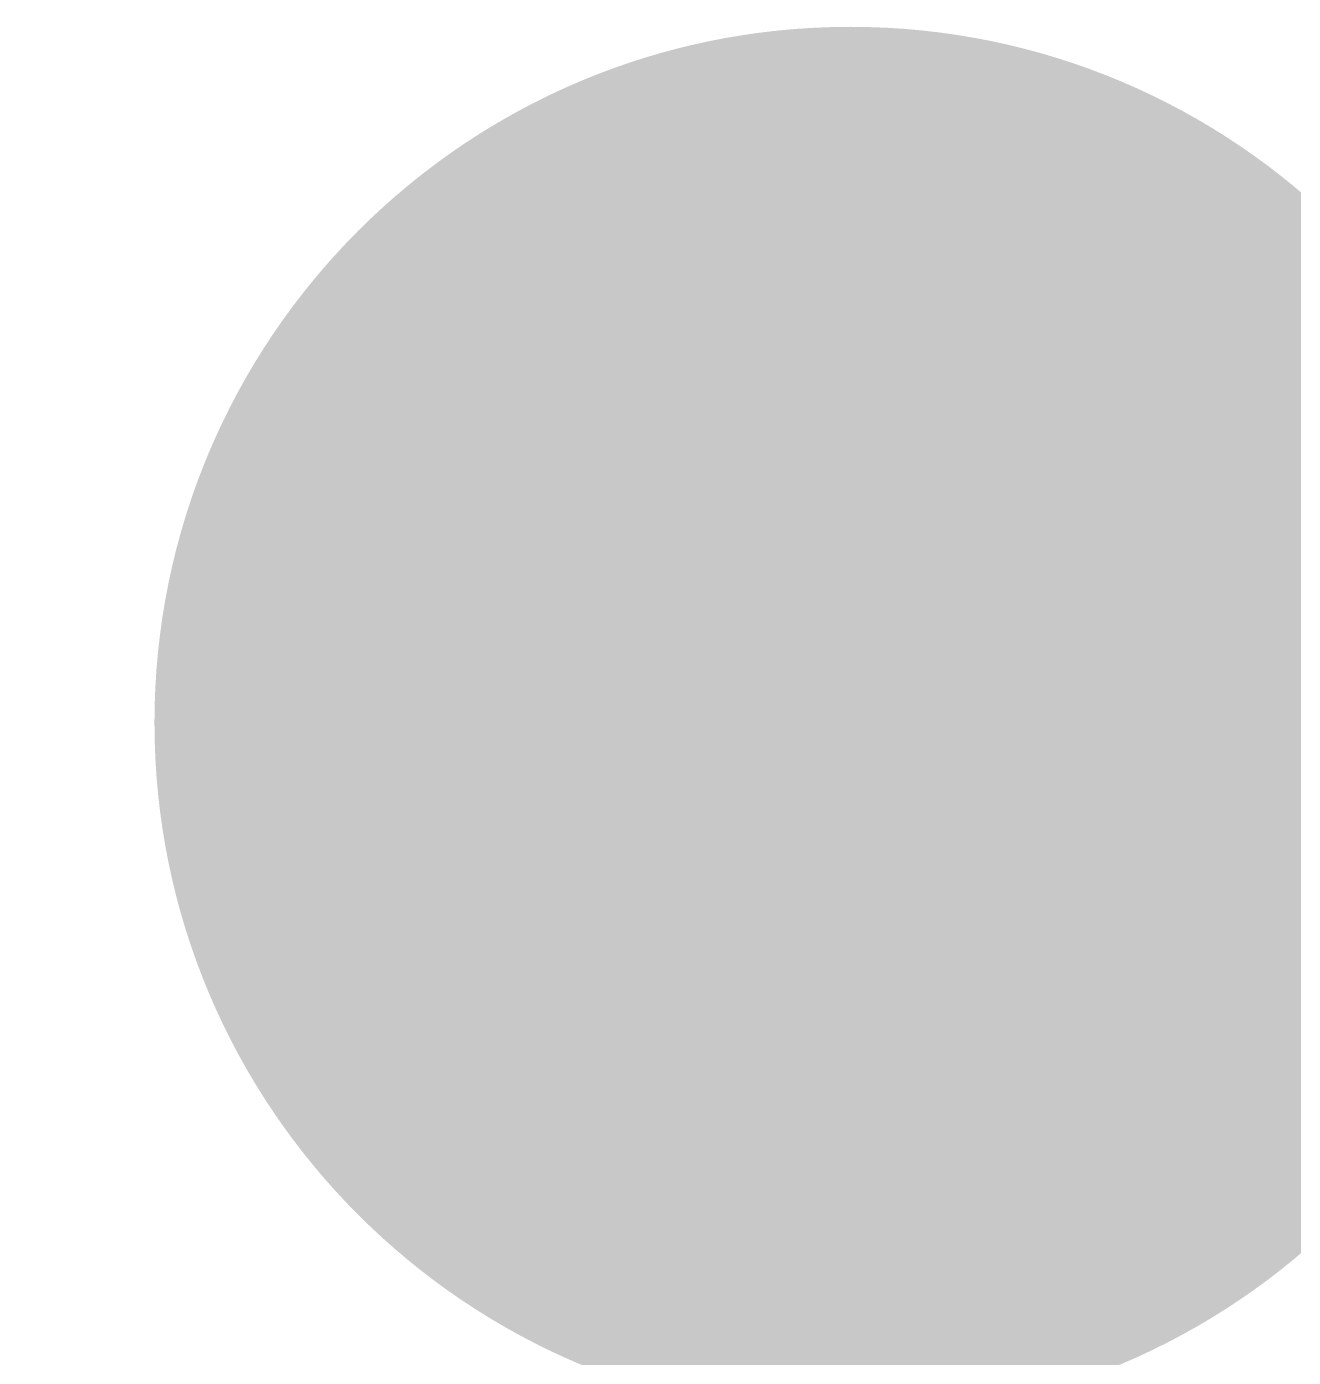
# Model space of a CAD drawing. Header units: inches. Extents: x 22 to 371, y 55 to 284.
# Drawn here: x 78.049 to 79.599, y 175.898 to 177.526 of the extents above; entities that cross this region are included whole.
import ezdxf

# ---------------------------------------------------------------- set-up
doc = ezdxf.new("R2010")
doc.units = ezdxf.units.IN
for name, color, linetype in [('Bottom Layer', 5, 'Continuous'), ('Bottom Solder', 6, 'Continuous'), ('Drill Drawing', 1, 'Continuous'), ('Layer 1', 16, 'Continuous'), ('Layer 2', 76, 'Continuous'), ('Multi-Layer', 9, 'Continuous'), ('Pad Holes', 156, 'Continuous'), ('Top Layer', 1, 'Continuous'), ('Top Solder', 216, 'Continuous')]:
    doc.layers.add(name, color=color, linetype=linetype)

# ---------------------------------------------------------------- blocks, each defined once
blk = doc.blocks.new('HDR1X2__325')
at = {"layer": 'Bottom Layer'}
h = blk.add_hatch(color=5, dxfattribs=at)
edge = h.paths.add_edge_path()
edge.add_arc((2.54, 0), 0.75, 0, 360)
at = {"layer": 'Bottom Solder'}
h = blk.add_hatch(color=6, dxfattribs=at)
edge = h.paths.add_edge_path()
edge.add_arc((2.54, 0), 0.8516, 0, 360)
at = {"layer": 'Layer 1'}
h = blk.add_hatch(color=16, dxfattribs=at)
edge = h.paths.add_edge_path()
edge.add_arc((2.54, 0), 0.75, 0, 360)
at = {"layer": 'Layer 2'}
h = blk.add_hatch(color=76, dxfattribs=at)
edge = h.paths.add_edge_path()
edge.add_arc((2.54, 0), 0.75, 0, 360)
at = {"layer": 'Multi-Layer'}
h = blk.add_hatch(color=9, dxfattribs=at)
edge = h.paths.add_edge_path()
edge.add_arc((2.54, 0), 0.75, 0, 360)
at = {"layer": 'Pad Holes'}
h = blk.add_hatch(color=7, dxfattribs=at)
edge = h.paths.add_edge_path()
edge.add_arc((2.54, 0), 0.45, 0, 360)
at = {"layer": 'Top Layer'}
h = blk.add_hatch(color=1, dxfattribs=at)
edge = h.paths.add_edge_path()
edge.add_arc((2.54, 0), 0.75, 0, 360)
at = {"layer": 'Top Solder'}
h = blk.add_hatch(color=216, dxfattribs=at)
edge = h.paths.add_edge_path()
edge.add_arc((2.54, 0), 0.8516, 0, 360)

msp = doc.modelspace()

# ---------------------------------------------------------------- hatches: boundary and pattern name
at = {"layer": 'Bottom Solder'}
h = msp.add_hatch(color=6, dxfattribs=at)
edge = h.paths.add_edge_path()
edge.add_arc((77.7889, 175.5713), 0.4016, 0, 360)
at = {"layer": 'Top Solder'}
h = msp.add_hatch(color=216, dxfattribs=at)
edge = h.paths.add_edge_path()
edge.add_arc((77.7889, 175.5713), 0.4016, 0, 360)

# ---------------------------------------------------------------- linework, layer by layer
at = {"layer": 'Drill Drawing'}
for points in [[(78.9305, 176.8012, 0.0508, 0.0508, 0), (79.0575, 176.9282, 0.0508, 0.0508, 0)], [(79.0575, 176.9282, 0.0508, 0.0508, 0), (79.1845, 176.8012, 0.0508, 0.0508, 0)], [(78.8035, 176.8012, 0.0508, 0.0508, 0), (78.9305, 176.6742, 0.0508, 0.0508, 0)], [(78.8035, 176.8012, 0.0508, 0.0508, 0), (78.9305, 176.8012, 0.0508, 0.0508, 0)], [(79.1845, 176.8012, 0.0508, 0.0508, 0), (79.3115, 176.8012, 0.0508, 0.0508, 0)], [(79.1845, 176.6742, 0.0508, 0.0508, 0), (79.3115, 176.8012, 0.0508, 0.0508, 0)], [(78.8035, 176.5472, 0.0508, 0.0508, 0), (78.9305, 176.6742, 0.0508, 0.0508, 0)], [(79.1845, 176.6742, 0.0508, 0.0508, 0), (79.3115, 176.5472, 0.0508, 0.0508, 0)], [(78.8035, 176.5472, 0.0508, 0.0508, 0), (78.9305, 176.5472, 0.0508, 0.0508, 0)], [(78.9305, 176.5472, 0.0508, 0.0508, 0), (79.0575, 176.4202, 0.0508, 0.0508, 0)], [(79.0575, 176.4202, 0.0508, 0.0508, 0), (79.1845, 176.5472, 0.0508, 0.0508, 0)], [(79.1845, 176.5472, 0.0508, 0.0508, 0), (79.3115, 176.5472, 0.0508, 0.0508, 0)]]:
    msp.add_lwpolyline(points, format="xyseb", dxfattribs=at)
for points in [[(79.0448, 176.9282, 0.0254, 0.0254, 1), (79.0702, 176.9282, 0.0254, 0.0254, 1)], [(79.0448, 176.9282, 0.0254, 0.0254, 1), (79.0702, 176.9282, 0.0254, 0.0254, 1)], [(78.7908, 176.8012, 0.0254, 0.0254, 1), (78.8162, 176.8012, 0.0254, 0.0254, 1)], [(78.7908, 176.8012, 0.0254, 0.0254, 1), (78.8162, 176.8012, 0.0254, 0.0254, 1)], [(78.9178, 176.8012, 0.0254, 0.0254, 1), (78.9432, 176.8012, 0.0254, 0.0254, 1)], [(78.9178, 176.8012, 0.0254, 0.0254, 1), (78.9432, 176.8012, 0.0254, 0.0254, 1)], [(79.1718, 176.8012, 0.0254, 0.0254, 1), (79.1972, 176.8012, 0.0254, 0.0254, 1)], [(79.1718, 176.8012, 0.0254, 0.0254, 1), (79.1972, 176.8012, 0.0254, 0.0254, 1)], [(79.2988, 176.8012, 0.0254, 0.0254, 1), (79.3242, 176.8012, 0.0254, 0.0254, 1)], [(79.2988, 176.8012, 0.0254, 0.0254, 1), (79.3242, 176.8012, 0.0254, 0.0254, 1)], [(78.9178, 176.6742, 0.0254, 0.0254, 1), (78.9432, 176.6742, 0.0254, 0.0254, 1)], [(78.9178, 176.6742, 0.0254, 0.0254, 1), (78.9432, 176.6742, 0.0254, 0.0254, 1)], [(79.1718, 176.6742, 0.0254, 0.0254, 1), (79.1972, 176.6742, 0.0254, 0.0254, 1)], [(79.1718, 176.6742, 0.0254, 0.0254, 1), (79.1972, 176.6742, 0.0254, 0.0254, 1)], [(78.7908, 176.5472, 0.0254, 0.0254, 1), (78.8162, 176.5472, 0.0254, 0.0254, 1)], [(78.7908, 176.5472, 0.0254, 0.0254, 1), (78.8162, 176.5472, 0.0254, 0.0254, 1)], [(78.9178, 176.5472, 0.0254, 0.0254, 1), (78.9432, 176.5472, 0.0254, 0.0254, 1)], [(78.9178, 176.5472, 0.0254, 0.0254, 1), (78.9432, 176.5472, 0.0254, 0.0254, 1)], [(79.1718, 176.5472, 0.0254, 0.0254, 1), (79.1972, 176.5472, 0.0254, 0.0254, 1)], [(79.1718, 176.5472, 0.0254, 0.0254, 1), (79.1972, 176.5472, 0.0254, 0.0254, 1)], [(79.2988, 176.5472, 0.0254, 0.0254, 1), (79.3242, 176.5472, 0.0254, 0.0254, 1)], [(79.2988, 176.5472, 0.0254, 0.0254, 1), (79.3242, 176.5472, 0.0254, 0.0254, 1)], [(79.0448, 176.4202, 0.0254, 0.0254, 1), (79.0702, 176.4202, 0.0254, 0.0254, 1)], [(79.0448, 176.4202, 0.0254, 0.0254, 1), (79.0702, 176.4202, 0.0254, 0.0254, 1)]]:
    msp.add_lwpolyline(points, format="xyseb", close=True, dxfattribs=at)
at = {"layer": 'Top Layer'}
for points in [[(79.0575, 176.6742, 0.254, 0.254, 0), (79.1527, 176.579, 0.254, 0.254, 0)], [(79.1527, 174.5343, 0.254, 0.254, 0), (79.1527, 176.579, 0.254, 0.254, 0)]]:
    msp.add_lwpolyline(points, format="xyseb", dxfattribs=at)
for points in [[(78.994, 176.6742, 0.127, 0.127, 1), (79.121, 176.6742, 0.127, 0.127, 1)], [(79.0892, 176.579, 0.127, 0.127, 1), (79.2162, 176.579, 0.127, 0.127, 1)], [(79.0892, 176.579, 0.127, 0.127, 1), (79.2162, 176.579, 0.127, 0.127, 1)]]:
    msp.add_lwpolyline(points, format="xyseb", close=True, dxfattribs=at)

# ---------------------------------------------------------------- block references
msp.add_blockref('HDR1X2__325', (76.5175, 176.6742))

doc.saveas('drawing.dxf')
